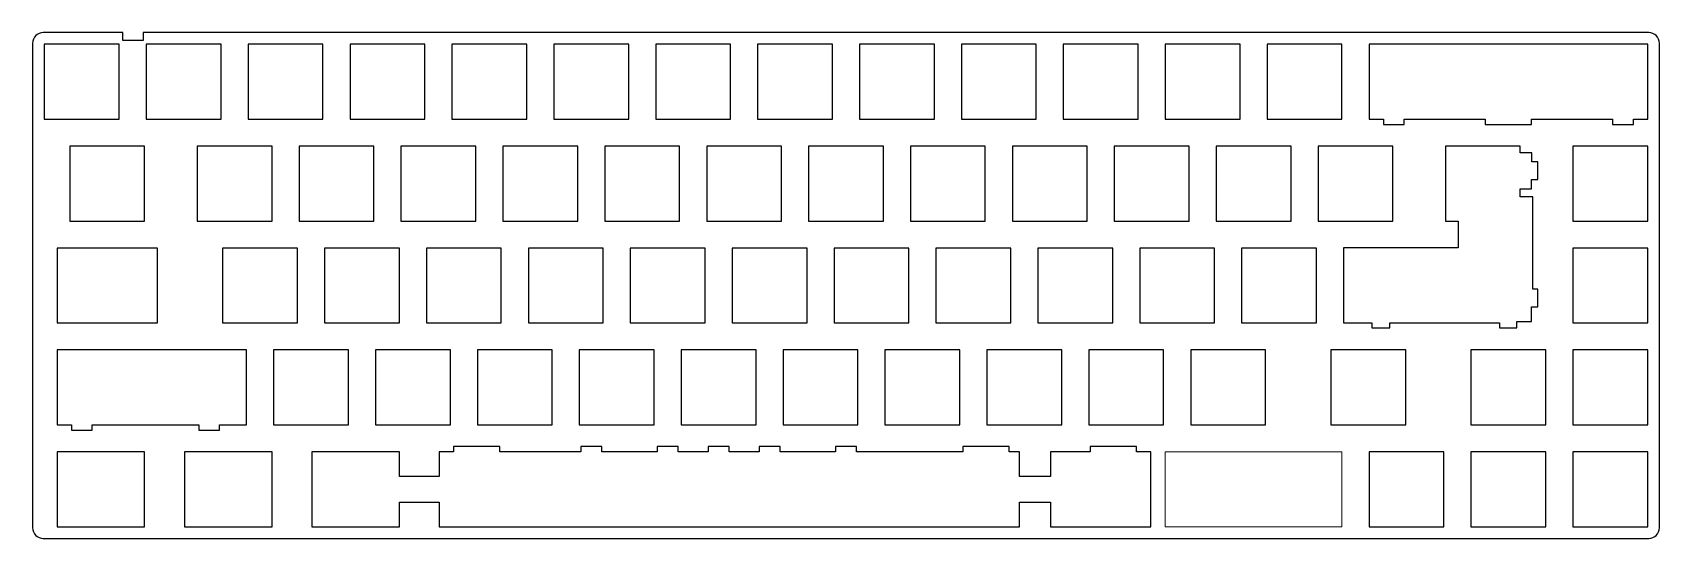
# Model space of a CAD drawing. Header units: millimetres. Extents: x 0 to 304, y 0 to 95.
import ezdxf

# ---------------------------------------------------------------- set-up
doc = ezdxf.new("R2010")
doc.units = ezdxf.units.MM
doc.layers.get('0').update_dxf_attribs({"lineweight": 18})

msp = doc.modelspace()

# ---------------------------------------------------------------- linework, layer by layer
at = {"color": 7, "linetype": 'Continuous', "lineweight": 25}
for p, q in [((16.89, 94.6), (2, 94.6)), ((16.89, 93.1), (16.89, 94.6)), ((20.69, 94.6), (20.69, 93.1)), ((302.15, 94.6), (20.69, 94.6)), ((0, 92.6), (0, 2)), ((16.2, 92.4), (2.2, 92.4)), ((2.2, 92.4), (2.2, 78.4)), ((16.2, 78.4), (16.2, 92.4)), ((20.69, 93.1), (16.89, 93.1)), ((35.25, 92.4), (21.25, 92.4)), ((21.25, 92.4), (21.25, 78.4)), ((35.25, 78.4), (35.25, 92.4)), ((54.3, 92.4), (40.3, 92.4)), ((40.3, 92.4), (40.3, 78.4)), ((54.3, 78.4), (54.3, 92.4)), ((73.35, 92.4), (59.35, 92.4)), ((59.35, 92.4), (59.35, 78.4)), ((73.35, 78.4), (73.35, 92.4)), ((92.4, 92.4), (78.4, 92.4)), ((78.4, 92.4), (78.4, 78.4)), ((92.4, 78.4), (92.4, 92.4)), ((111.45, 92.4), (97.45, 92.4)), ((97.45, 92.4), (97.45, 78.4)), ((111.45, 78.4), (111.45, 92.4)), ((130.5, 92.4), (116.5, 92.4)), ((116.5, 92.4), (116.5, 78.4)), ((130.5, 78.4), (130.5, 92.4)), ((149.55, 92.4), (135.55, 92.4)), ((135.55, 92.4), (135.55, 78.4)), ((149.55, 78.4), (149.55, 92.4)), ((168.6, 92.4), (154.6, 92.4)), ((154.6, 92.4), (154.6, 78.4)), ((168.6, 78.4), (168.6, 92.4)), ((187.65, 92.4), (173.65, 92.4)), ((173.65, 92.4), (173.65, 78.4)), ((187.65, 78.4), (187.65, 92.4)), ((206.7, 92.4), (192.7, 92.4)), ((192.7, 92.4), (192.7, 78.4)), ((206.7, 78.4), (206.7, 92.4)), ((225.75, 92.4), (211.75, 92.4)), ((211.75, 92.4), (211.75, 78.4)), ((225.75, 78.4), (225.75, 92.4)), ((244.8, 92.4), (230.8, 92.4)), ((230.8, 92.4), (230.8, 78.4)), ((244.8, 78.4), (244.8, 92.4)), ((301.95, 92.4), (249.85, 92.4)), ((249.85, 92.4), (249.85, 78.4)), ((301.95, 78.4), (301.95, 92.4)), ((304.15, 2), (304.15, 92.6)), ((2.2, 78.4), (16.2, 78.4)), ((21.25, 78.4), (35.25, 78.4)), ((40.3, 78.4), (54.3, 78.4)), ((59.35, 78.4), (73.35, 78.4)), ((78.4, 78.4), (92.4, 78.4)), ((97.45, 78.4), (111.45, 78.4)), ((116.5, 78.4), (130.5, 78.4)), ((135.55, 78.4), (149.55, 78.4)), ((154.6, 78.4), (168.6, 78.4)), ((173.65, 78.4), (187.65, 78.4)), ((192.7, 78.4), (206.7, 78.4)), ((211.75, 78.4), (225.75, 78.4)), ((230.8, 78.4), (244.8, 78.4)), ((249.85, 78.4), (252.53, 78.4)), ((252.53, 78.4), (252.53, 77.43)), ((252.53, 77.43), (256.43, 77.43)), ((256.43, 77.43), (256.43, 78.4)), ((256.43, 78.4), (271.58, 78.4)), ((271.58, 78.4), (271.58, 77.43)), ((271.58, 77.43), (280.23, 77.43)), ((280.23, 77.43), (280.23, 78.4)), ((280.23, 78.4), (295.37, 78.4)), ((295.37, 78.4), (295.37, 77.43)), ((295.37, 77.43), (299.28, 77.43)), ((299.28, 77.43), (299.28, 78.4)), ((299.28, 78.4), (301.95, 78.4)), ((20.96, 73.35), (6.96, 73.35)), ((6.96, 73.35), (6.96, 59.35)), ((20.96, 59.35), (20.96, 73.35)), ((44.77, 73.35), (30.78, 73.35)), ((30.78, 73.35), (30.78, 59.35)), ((44.77, 59.35), (44.77, 73.35)), ((63.82, 73.35), (49.82, 73.35)), ((49.82, 73.35), (49.82, 59.35)), ((63.82, 59.35), (63.82, 73.35)), ((82.87, 73.35), (68.87, 73.35)), ((68.87, 73.35), (68.87, 59.35)), ((82.87, 59.35), (82.87, 73.35)), ((101.92, 73.35), (87.93, 73.35)), ((87.93, 73.35), (87.93, 59.35)), ((101.92, 59.35), (101.92, 73.35)), ((120.97, 73.35), (106.98, 73.35)), ((106.98, 73.35), (106.98, 59.35)), ((120.97, 59.35), (120.97, 73.35)), ((140.02, 73.35), (126.03, 73.35)), ((126.03, 73.35), (126.03, 59.35)), ((140.02, 59.35), (140.02, 73.35)), ((159.07, 73.35), (145.08, 73.35)), ((145.08, 73.35), (145.08, 59.35)), ((159.07, 59.35), (159.07, 73.35)), ((178.12, 73.35), (164.13, 73.35)), ((164.13, 73.35), (164.13, 59.35)), ((178.12, 59.35), (178.12, 73.35)), ((197.17, 73.35), (183.18, 73.35)), ((183.18, 73.35), (183.18, 59.35)), ((197.17, 59.35), (197.17, 73.35)), ((216.22, 73.35), (202.23, 73.35)), ((202.23, 73.35), (202.23, 59.35)), ((216.22, 59.35), (216.22, 73.35)), ((235.27, 73.35), (221.28, 73.35)), ((221.28, 73.35), (221.28, 59.35)), ((235.27, 59.35), (235.27, 73.35)), ((254.32, 73.35), (240.33, 73.35)), ((240.33, 73.35), (240.33, 59.35)), ((254.32, 59.35), (254.32, 73.35)), ((278.14, 73.35), (264.14, 73.35)), ((264.14, 73.35), (264.14, 59.35)), ((278.14, 72.12), (278.14, 73.35)), ((301.95, 73.35), (287.95, 73.35)), ((287.95, 73.35), (287.95, 59.35)), ((301.95, 59.35), (301.95, 73.35)), ((280.28, 72.12), (278.14, 72.12)), ((280.28, 70.4), (280.28, 72.12)), ((281.43, 70.4), (280.28, 70.4)), ((281.43, 67.1), (281.43, 70.4)), ((280.23, 65.38), (280.23, 67.1)), ((280.23, 67.1), (281.43, 67.1)), ((278.09, 63.85), (278.09, 65.38)), ((278.09, 65.38), (280.23, 65.38)), ((280.46, 63.85), (278.09, 63.85)), ((280.46, 46.6), (280.46, 63.85)), ((6.96, 59.35), (20.96, 59.35)), ((30.78, 59.35), (44.77, 59.35)), ((49.82, 59.35), (63.82, 59.35)), ((68.87, 59.35), (82.87, 59.35)), ((87.93, 59.35), (101.92, 59.35)), ((106.98, 59.35), (120.97, 59.35)), ((126.03, 59.35), (140.02, 59.35)), ((145.08, 59.35), (159.07, 59.35)), ((164.13, 59.35), (178.12, 59.35)), ((183.18, 59.35), (197.17, 59.35)), ((202.23, 59.35), (216.22, 59.35)), ((221.28, 59.35), (235.27, 59.35)), ((240.33, 59.35), (254.32, 59.35)), ((264.14, 59.35), (266.52, 59.35)), ((266.52, 59.35), (266.52, 54.35)), ((287.95, 59.35), (301.95, 59.35)), ((23.34, 54.3), (4.58, 54.3)), ((4.58, 54.3), (4.58, 40.3)), ((23.34, 40.3), (23.34, 54.3)), ((49.54, 54.3), (35.54, 54.3)), ((35.54, 54.3), (35.54, 40.3)), ((49.54, 40.3), (49.54, 54.3)), ((68.59, 54.3), (54.59, 54.3)), ((54.59, 54.3), (54.59, 40.3)), ((68.59, 40.3), (68.59, 54.3)), ((87.64, 54.3), (73.64, 54.3)), ((73.64, 54.3), (73.64, 40.3)), ((87.64, 40.3), (87.64, 54.3)), ((106.69, 54.3), (92.69, 54.3)), ((92.69, 54.3), (92.69, 40.3)), ((106.69, 40.3), (106.69, 54.3)), ((125.74, 54.3), (111.74, 54.3)), ((111.74, 54.3), (111.74, 40.3)), ((125.74, 40.3), (125.74, 54.3)), ((144.79, 54.3), (130.79, 54.3)), ((130.79, 54.3), (130.79, 40.3)), ((144.79, 40.3), (144.79, 54.3)), ((163.84, 54.3), (149.84, 54.3)), ((149.84, 54.3), (149.84, 40.3)), ((163.84, 40.3), (163.84, 54.3)), ((182.89, 54.3), (168.89, 54.3)), ((168.89, 54.3), (168.89, 40.3)), ((182.89, 40.3), (182.89, 54.3)), ((201.94, 54.3), (187.94, 54.3)), ((187.94, 54.3), (187.94, 40.3)), ((201.94, 40.3), (201.94, 54.3)), ((220.99, 54.3), (206.99, 54.3)), ((206.99, 54.3), (206.99, 40.3)), ((220.99, 40.3), (220.99, 54.3)), ((240.04, 54.3), (226.04, 54.3)), ((226.04, 54.3), (226.04, 40.3)), ((240.04, 40.3), (240.04, 54.3)), ((266.52, 54.35), (245.09, 54.35)), ((245.09, 54.35), (245.09, 40.35)), ((301.95, 54.3), (287.95, 54.3)), ((287.95, 54.3), (287.95, 40.3)), ((301.95, 40.3), (301.95, 54.3)), ((281.43, 46.6), (280.46, 46.6)), ((281.43, 43.3), (281.43, 46.6)), ((280.23, 40.58), (280.23, 43.3)), ((280.23, 43.3), (281.43, 43.3)), ((4.58, 40.3), (23.34, 40.3)), ((35.54, 40.3), (49.54, 40.3)), ((54.59, 40.3), (68.59, 40.3)), ((73.64, 40.3), (87.64, 40.3)), ((92.69, 40.3), (106.69, 40.3)), ((111.74, 40.3), (125.74, 40.3)), ((130.79, 40.3), (144.79, 40.3)), ((149.84, 40.3), (163.84, 40.3)), ((168.89, 40.3), (182.89, 40.3)), ((187.94, 40.3), (201.94, 40.3)), ((206.99, 40.3), (220.99, 40.3)), ((226.04, 40.3), (240.04, 40.3)), ((245.09, 40.35), (250.37, 40.35)), ((250.37, 40.35), (250.37, 39.38)), ((253.72, 39.38), (253.72, 40.35)), ((253.72, 40.35), (274.22, 40.35)), ((274.22, 40.35), (274.22, 39.38)), ((277.51, 40.58), (280.23, 40.58)), ((277.51, 39.38), (277.51, 40.58)), ((287.95, 40.3), (301.95, 40.3)), ((250.37, 39.38), (253.72, 39.38)), ((274.22, 39.38), (277.51, 39.38)), ((40.01, 35.25), (4.58, 35.25)), ((4.58, 35.25), (4.58, 21.25)), ((40.01, 21.25), (40.01, 35.25)), ((59.06, 35.25), (45.06, 35.25)), ((45.06, 35.25), (45.06, 21.25)), ((59.06, 21.25), (59.06, 35.25)), ((78.11, 35.25), (64.11, 35.25)), ((64.11, 35.25), (64.11, 21.25)), ((78.11, 21.25), (78.11, 35.25)), ((97.16, 35.25), (83.16, 35.25)), ((83.16, 35.25), (83.16, 21.25)), ((97.16, 21.25), (97.16, 35.25)), ((116.21, 35.25), (102.21, 35.25)), ((102.21, 35.25), (102.21, 21.25)), ((116.21, 21.25), (116.21, 35.25)), ((135.26, 35.25), (121.26, 35.25)), ((121.26, 35.25), (121.26, 21.25)), ((135.26, 21.25), (135.26, 35.25)), ((154.31, 35.25), (140.31, 35.25)), ((140.31, 35.25), (140.31, 21.25)), ((154.31, 21.25), (154.31, 35.25)), ((173.36, 35.25), (159.36, 35.25)), ((159.36, 35.25), (159.36, 21.25)), ((173.36, 21.25), (173.36, 35.25)), ((192.41, 35.25), (178.41, 35.25)), ((178.41, 35.25), (178.41, 21.25)), ((192.41, 21.25), (192.41, 35.25)), ((211.46, 35.25), (197.46, 35.25)), ((197.46, 35.25), (197.46, 21.25)), ((211.46, 21.25), (211.46, 35.25)), ((230.51, 35.25), (216.51, 35.25)), ((216.51, 35.25), (216.51, 21.25)), ((230.51, 21.25), (230.51, 35.25)), ((256.71, 35.25), (242.71, 35.25)), ((242.71, 35.25), (242.71, 21.25)), ((256.71, 21.25), (256.71, 35.25)), ((282.9, 35.25), (268.9, 35.25)), ((268.9, 35.25), (268.9, 21.25)), ((282.9, 21.25), (282.9, 35.25)), ((301.95, 35.25), (287.95, 35.25)), ((287.95, 35.25), (287.95, 21.25)), ((301.95, 21.25), (301.95, 35.25)), ((4.58, 21.25), (7.26, 21.25)), ((7.26, 21.25), (7.26, 20.28)), ((7.26, 20.28), (11.15, 20.28)), ((11.15, 20.28), (11.15, 21.25)), ((11.15, 21.25), (31.06, 21.25)), ((31.06, 21.25), (31.06, 20.28)), ((31.06, 20.28), (34.95, 20.28)), ((34.95, 21.25), (40.01, 21.25)), ((34.95, 20.28), (34.95, 21.25)), ((45.06, 21.25), (59.06, 21.25)), ((64.11, 21.25), (78.11, 21.25)), ((83.16, 21.25), (97.16, 21.25)), ((102.21, 21.25), (116.21, 21.25)), ((121.26, 21.25), (135.26, 21.25)), ((140.31, 21.25), (154.31, 21.25)), ((159.36, 21.25), (173.36, 21.25)), ((178.41, 21.25), (192.41, 21.25)), ((197.46, 21.25), (211.46, 21.25)), ((216.51, 21.25), (230.51, 21.25)), ((242.71, 21.25), (256.71, 21.25)), ((268.9, 21.25), (282.9, 21.25)), ((287.95, 21.25), (301.95, 21.25)), ((20.96, 16.2), (4.58, 16.2)), ((4.58, 16.2), (4.58, 2.2)), ((20.96, 2.2), (20.96, 16.2)), ((44.77, 16.2), (28.39, 16.2)), ((28.39, 16.2), (28.39, 2.2)), ((44.77, 2.2), (44.77, 16.2)), ((68.59, 16.2), (52.21, 16.2)), ((52.21, 16.2), (52.21, 2.2)), ((68.59, 11.6), (68.59, 16.2)), ((78.69, 16.2), (76.02, 16.2)), ((76.02, 16.2), (76.02, 11.6)), ((87.35, 17.17), (78.69, 17.17)), ((78.69, 17.17), (78.69, 16.2)), ((87.35, 16.2), (87.35, 17.17)), ((102.51, 16.2), (87.35, 16.2)), ((106.41, 17.17), (102.51, 17.17)), ((102.51, 17.17), (102.51, 16.2)), ((106.41, 16.2), (106.41, 17.17)), ((116.79, 16.2), (106.41, 16.2)), ((120.69, 17.17), (116.79, 17.17)), ((116.79, 17.17), (116.79, 16.2)), ((120.69, 16.2), (120.69, 17.17)), ((126.31, 16.2), (120.69, 16.2)), ((130.21, 17.17), (126.31, 17.17)), ((126.31, 17.17), (126.31, 16.2)), ((130.21, 16.2), (130.21, 17.17)), ((135.84, 16.2), (130.21, 16.2)), ((139.74, 17.17), (135.84, 17.17)), ((135.84, 17.17), (135.84, 16.2)), ((139.74, 16.2), (139.74, 17.17)), ((150.13, 16.2), (139.74, 16.2)), ((154.03, 17.17), (150.13, 17.17)), ((150.13, 17.17), (150.13, 16.2)), ((154.03, 16.2), (154.03, 17.17)), ((173.94, 16.2), (154.03, 16.2)), ((182.59, 17.17), (173.94, 17.17)), ((173.94, 17.17), (173.94, 16.2)), ((182.59, 16.2), (182.59, 17.17)), ((184.52, 16.2), (182.59, 16.2)), ((184.52, 11.6), (184.52, 16.2)), ((197.75, 16.2), (190.32, 16.2)), ((190.32, 16.2), (190.32, 11.6)), ((206.41, 17.17), (197.75, 17.17)), ((197.75, 17.17), (197.75, 16.2)), ((206.41, 16.2), (206.41, 17.17)), ((209.08, 16.2), (206.41, 16.2)), ((209.08, 2.2), (209.08, 16.2)), ((263.85, 16.2), (249.85, 16.2)), ((249.85, 16.2), (249.85, 2.2)), ((263.85, 2.2), (263.85, 16.2)), ((282.9, 16.2), (268.9, 16.2)), ((268.9, 16.2), (268.9, 2.2)), ((282.9, 2.2), (282.9, 16.2)), ((301.95, 16.2), (287.95, 16.2)), ((287.95, 16.2), (287.95, 2.2)), ((301.95, 2.2), (301.95, 16.2)), ((76.02, 11.6), (68.59, 11.6)), ((190.32, 11.6), (184.52, 11.6)), ((68.59, 2.2), (68.59, 6.8)), ((68.59, 6.8), (76.02, 6.8)), ((76.02, 6.8), (76.02, 2.2)), ((184.52, 2.2), (184.52, 6.8)), ((184.52, 6.8), (190.32, 6.8)), ((190.32, 6.8), (190.32, 2.2)), ((2, 0), (302.15, 0)), ((4.58, 2.2), (20.96, 2.2)), ((28.39, 2.2), (44.77, 2.2)), ((52.21, 2.2), (68.59, 2.2)), ((76.02, 2.2), (184.52, 2.2)), ((190.32, 2.2), (209.08, 2.2)), ((249.85, 2.2), (263.85, 2.2)), ((268.9, 2.2), (282.9, 2.2)), ((287.95, 2.2), (301.95, 2.2))]:
    msp.add_line(p, q, dxfattribs=at)
for p, q in [((211.75, 16.2), (244.8, 16.2)), ((211.75, 2.2), (211.75, 16.2)), ((244.8, 16.2), (244.8, 2.2)), ((244.8, 2.2), (211.75, 2.2))]:
    msp.add_line(p, q)
for centre, start, end in [((2, 92.6), 90, 180), ((302.15, 92.6), 0, 90), ((2, 2), 180, 270), ((302.15, 2), 270, 0)]:
    msp.add_arc(centre, 2, start, end, dxfattribs=at)

doc.saveas('drawing.dxf')
